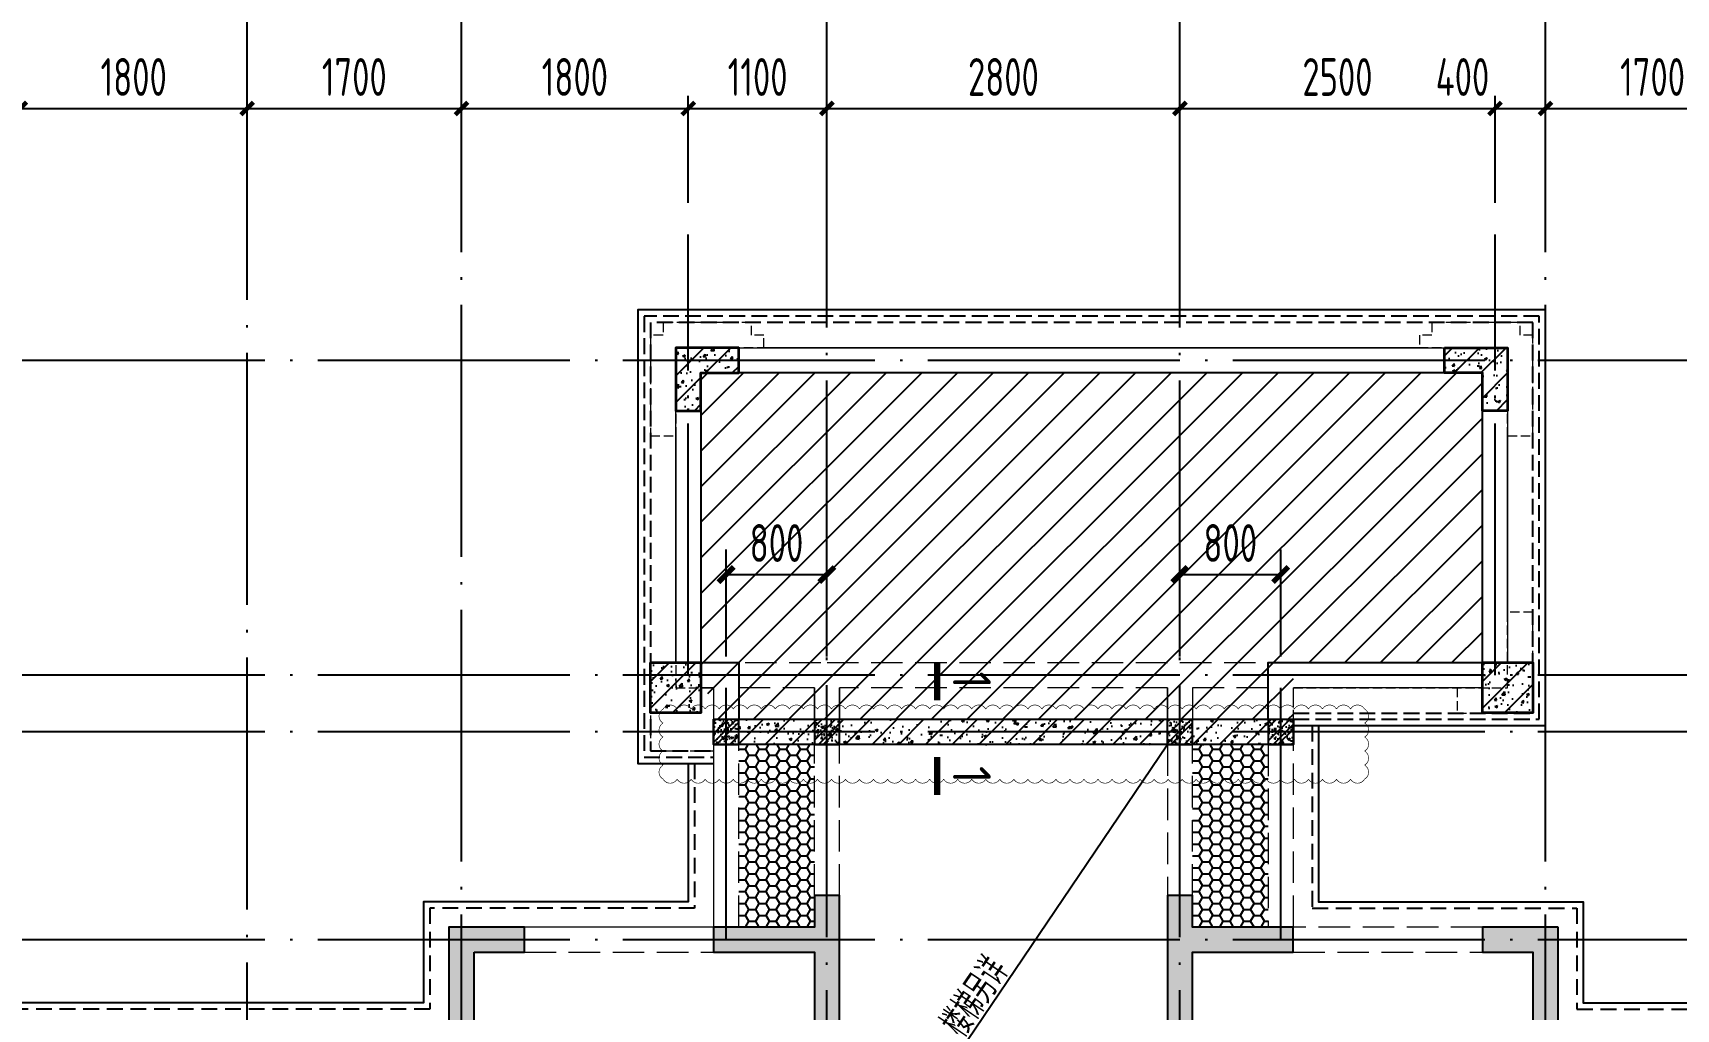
# Model space of a CAD drawing. Extents: x -1712635 to -854203, y -534641 to -21985.
# Drawn here: x -1219069 to -1206032, y -150535 to -142783 of the extents above; entities that cross this region are included whole.
import ezdxf

# ---------------------------------------------------------------- set-up
doc = ezdxf.new("R2010")
doc.units = 0
doc.header["$LTSCALE"] = 1000
for name, pattern in [('__DASH', [0.35, 0.25, -0.1]), ('DASH', [0.35, 0.25, -0.1]), ('DOTE', [2.42, 2, -0.2, 0.02, -0.2]), ('HIDDEN', [0.375, 0.25, -0.125])]:
    doc.linetypes.add(name, pattern=pattern)
doc.layers.get('0').update_dxf_attribs({"linetype": 'CONTINUOUS'})
doc.layers.get('Defpoints').update_dxf_attribs({"linetype": 'CONTINUOUS'})
for name, color, linetype in [('A-AXIS', 1, 'CONTINUOUS'), ('A-DOTE', 10, 'DOTE'), ('HATCH', 8, 'CONTINUOUS'), ('ROOF', 183, 'CONTINUOUS'), ('S-B板填充', 251, 'CONTINUOUS'), ('S-B板配筋号', 7, 'CONTINUOUS'), ('S-B表格', 2, 'CONTINUOUS'), ('S-L主梁线', 4, 'DASH'), ('S-Q墙填充', 252, 'CONTINUOUS'), ('S-Q墙实线', 6, 'CONTINUOUS'), ('S-Q墙标注', 3, 'CONTINUOUS'), ('S-Y一般标注', 3, 'CONTINUOUS'), ('S-Z柱填充', 252, 'CONTINUOUS'), ('S-Z柱实线', 6, 'CONTINUOUS'), ('S-构造柱', 212, 'CONTINUOUS'), ('THICK', 6, 'CONTINUOUS'), ('看线', 251, 'CONTINUOUS')]:
    doc.layers.add(name, color=color, linetype=linetype)
doc.layers.add('审图修改', color=2, linetype='CONTINUOUS', plot=False)
doc.layers.add('配箍校核', color=34, linetype='CONTINUOUS', plot=False)
doc.layers.add('平面-看线', color=45, linetype='CONTINUOUS', lineweight=15)
doc.styles.add('TSSD_DIMENSION', font='Tssdeng.shx', dxfattribs={"width": 0.7, "bigfont": 'tssdchn.shx'})
doc.styles.add('TSSD_Label', font='Tssdeng.shx', dxfattribs={"width": 0.7, "bigfont": 'hztxt.shx'})
doc.styles.add('TSSD_REIN', font='tssdeng.shx', dxfattribs={"width": 0.7, "height": 300, "bigfont": 'tssdchn.shx'})
doc.styles.add('结构文字', font='zstxt.shx', dxfattribs={"width": 0.7, "bigfont": 'zshz.shx'})
doc.dimstyles.new('STRUCK', dxfattribs={"dimtxt": 400, "dimasz": 121, "dimexe": 200, "dimexo": 150, "dimgap": 115, "dimtad": 1, "dimdec": 0, "dimdsep": 46, "dimtxsty": '结构文字', "dimblk": 'ARCHTICK', "dimcen": 400, "dimclrd": 3, "dimclre": 3, "dimclrt": 7, "dimadec": 0, "dimazin": 0, "dimtfac": 1, "dimtdec": 0, "dimtix": 1, "dimtmove": 2, "dimatfit": 3, "dimldrblk": '_DIMX', "dimfxl": 0, "dimtolj": 1, "dimtzin": 0, "dimarcsym": 0})
doc.dimstyles.new('TSSD_100_100', dxfattribs={"dimtxt": 300, "dimasz": 100, "dimexe": 100, "dimexo": 250, "dimgap": 100, "dimtad": 1, "dimdec": 0, "dimzin": 0, "dimdsep": 46, "dimtxsty": 'TSSD_DIMENSION', "dimblk": 'ARCHTICK', "dimcen": 0, "dimdle": 100, "dimclrt": 7, "dimadec": 0, "dimazin": 0, "dimtfac": 1, "dimtdec": 0, "dimtix": 1, "dimtmove": 2, "dimatfit": 3, "dimldrblk": 'ARCHTICK', "dimfxl": 0, "dimtolj": 1, "dimtzin": 0, "dimarcsym": 0})
pattern_1 = [(50, (46738.58, -83346.06), (215.17805, -18.82564), [22.5, -247.5]), (355, (46738.58, -83346.06), (-41.6254, 225.65764), [18, -198]), (100.4514, (46756.5, -83347.63), (173.55281, 206.83186), [19.12206, -210.34263]), (46.1842, (46738.58, -83286.06), (320.1723, -49.6557), [33.75, -371.25]), (96.6356, (46765.26, -83290.2), (280.3988, 292.23536), [28.6831, -315.5139]), (351.1842, (46738.58, -83286.06), (280.3986, 292.2356), [27, -297]), (21, (46768.58, -83301.06), (179.07212, -120.78567), [22.5, -247.5]), (326, (46768.58, -83301.06), (72.9946, 217.545), [18, -198]), (71.4514, (46783.5, -83311.13), (252.0668, 96.75915), [19.12206, -210.34263]), (37.5, (46738.58, -83346.06), (3.647957, 99.868156), [0, -195.6, 0, -201, 0, -198.75]), (7.5, (46738.58, -83346.06), (78.92086, 118.323514), [0, -114.6, 0, -191.1, 0, -75.75]), (327.5, (46671.68, -83346.06), (160.14673, -6.76646), [0, -75, 0, -234, 0, -310.5]), (317.5, (46641.68, -83346.06), (174.95585, 30.0315), [0, -97.5, 0, -155.4, 0, -220.5]), (45, (46738.58, -83346.06), (-106.06602, 106.06602), [])]

# ---------------------------------------------------------------- blocks, each defined once
blk = doc.blocks.new('_ArchTick')
at = {"color": 0, "const_width": 0.35}
blk.add_lwpolyline([(-0.5, -0.5), (0.5, 0.5)], dxfattribs=at)
blk = doc.blocks.new('*D55')
at = {"layer": 'Defpoints', "color": 0}
for p in [(34300, 22100), (31400, 21100), (34300, 21100)]:
    blk.add_point(p, dxfattribs=at)
at = {"layer": 'S-Y一般标注', "color": 0, "lineweight": -2}
for p, q in [((31400, 21350), (31400, 22200)), ((34300, 21350), (34300, 22200)), ((31300, 22100), (34400, 22100))]:
    blk.add_line(p, q, dxfattribs=at)
at = {"layer": 'S-Y一般标注', "color": 0, "lineweight": -2, "xscale": 100, "yscale": 100, "zscale": 100, "rotation": 180}
blk.add_blockref('_ArchTick', (31400, 22100), dxfattribs=at)
at = {"layer": 'S-Y一般标注', "color": 0, "lineweight": -2, "xscale": 100, "yscale": 100, "zscale": 100}
blk.add_blockref('_ArchTick', (34300, 22100), dxfattribs=at)
at = {"layer": 'S-Y一般标注', "color": 7, "insert": (32850, 22350), "char_height": 300, "attachment_point": 5, "style": 'TSSD_DIMENSION'}
blk.add_mtext('\\A1;2900', dxfattribs=at)
blk = doc.blocks.new('*D56')
at = {"layer": 'Defpoints', "color": 0}
for p in [(36100, 22100), (34300, 21100), (36100, 21100)]:
    blk.add_point(p, dxfattribs=at)
at = {"layer": 'S-Y一般标注', "color": 0, "lineweight": -2}
for p, q in [((34300, 21350), (34300, 22200)), ((36100, 21350), (36100, 22200)), ((34200, 22100), (36200, 22100))]:
    blk.add_line(p, q, dxfattribs=at)
at = {"layer": 'S-Y一般标注', "color": 0, "lineweight": -2, "xscale": 100, "yscale": 100, "zscale": 100, "rotation": 180}
blk.add_blockref('_ArchTick', (34300, 22100), dxfattribs=at)
at = {"layer": 'S-Y一般标注', "color": 0, "lineweight": -2, "xscale": 100, "yscale": 100, "zscale": 100}
blk.add_blockref('_ArchTick', (36100, 22100), dxfattribs=at)
at = {"layer": 'S-Y一般标注', "color": 7, "insert": (35200, 22350), "char_height": 300, "attachment_point": 5, "style": 'TSSD_DIMENSION'}
blk.add_mtext('\\A1;1800', dxfattribs=at)
blk = doc.blocks.new('*D57')
at = {"layer": 'Defpoints', "color": 0}
for p in [(37800, 22100), (36100, 21100), (37800, 21100)]:
    blk.add_point(p, dxfattribs=at)
at = {"layer": 'S-Y一般标注', "color": 0, "lineweight": -2}
for p, q in [((36100, 21350), (36100, 22200)), ((37800, 21350), (37800, 22200)), ((36000, 22100), (37900, 22100))]:
    blk.add_line(p, q, dxfattribs=at)
at = {"layer": 'S-Y一般标注', "color": 0, "lineweight": -2, "xscale": 100, "yscale": 100, "zscale": 100, "rotation": 180}
blk.add_blockref('_ArchTick', (36100, 22100), dxfattribs=at)
at = {"layer": 'S-Y一般标注', "color": 0, "lineweight": -2, "xscale": 100, "yscale": 100, "zscale": 100}
blk.add_blockref('_ArchTick', (37800, 22100), dxfattribs=at)
at = {"layer": 'S-Y一般标注', "color": 7, "insert": (36950, 22350), "char_height": 300, "attachment_point": 5, "style": 'TSSD_DIMENSION'}
blk.add_mtext('\\A1;1700', dxfattribs=at)
blk = doc.blocks.new('*D58')
at = {"layer": 'Defpoints', "color": 0}
for p in [(40700, 22100), (39600, 21100), (40700, 21100)]:
    blk.add_point(p, dxfattribs=at)
at = {"layer": 'S-Y一般标注', "color": 0, "lineweight": -2}
for p, q in [((39600, 21350), (39600, 22200)), ((40700, 21350), (40700, 22200)), ((39500, 22100), (40800, 22100))]:
    blk.add_line(p, q, dxfattribs=at)
at = {"layer": 'S-Y一般标注', "color": 0, "lineweight": -2, "xscale": 100, "yscale": 100, "zscale": 100, "rotation": 180}
blk.add_blockref('_ArchTick', (39600, 22100), dxfattribs=at)
at = {"layer": 'S-Y一般标注', "color": 0, "lineweight": -2, "xscale": 100, "yscale": 100, "zscale": 100}
blk.add_blockref('_ArchTick', (40700, 22100), dxfattribs=at)
at = {"layer": 'S-Y一般标注', "color": 7, "insert": (40150, 22350), "char_height": 300, "attachment_point": 5, "style": 'TSSD_DIMENSION'}
blk.add_mtext('\\A1;1100', dxfattribs=at)
blk = doc.blocks.new('*D59')
at = {"layer": 'Defpoints', "color": 0}
for p in [(43500, 22100), (40700, 21100), (43500, 21100)]:
    blk.add_point(p, dxfattribs=at)
at = {"layer": 'S-Y一般标注', "color": 0, "lineweight": -2}
for p, q in [((40700, 21350), (40700, 22200)), ((43500, 21350), (43500, 22200)), ((40600, 22100), (43600, 22100))]:
    blk.add_line(p, q, dxfattribs=at)
at = {"layer": 'S-Y一般标注', "color": 0, "lineweight": -2, "xscale": 100, "yscale": 100, "zscale": 100, "rotation": 180}
blk.add_blockref('_ArchTick', (40700, 22100), dxfattribs=at)
at = {"layer": 'S-Y一般标注', "color": 0, "lineweight": -2, "xscale": 100, "yscale": 100, "zscale": 100}
blk.add_blockref('_ArchTick', (43500, 22100), dxfattribs=at)
at = {"layer": 'S-Y一般标注', "color": 7, "insert": (42100, 22350), "char_height": 300, "attachment_point": 5, "style": 'TSSD_DIMENSION'}
blk.add_mtext('\\A1;2800', dxfattribs=at)
blk = doc.blocks.new('*D60')
at = {"layer": 'Defpoints', "color": 0}
for p in [(46400, 22100), (46000, 21100), (46400, 21100)]:
    blk.add_point(p, dxfattribs=at)
at = {"layer": 'S-Y一般标注', "color": 0, "lineweight": -2}
for p, q in [((46000, 21350), (46000, 22200)), ((46400, 21350), (46400, 22200)), ((45900, 22100), (46500, 22100))]:
    blk.add_line(p, q, dxfattribs=at)
at = {"layer": 'S-Y一般标注', "color": 0, "lineweight": -2, "xscale": 100, "yscale": 100, "zscale": 100, "rotation": 180}
blk.add_blockref('_ArchTick', (46000, 22100), dxfattribs=at)
at = {"layer": 'S-Y一般标注', "color": 0, "lineweight": -2, "xscale": 100, "yscale": 100, "zscale": 100}
blk.add_blockref('_ArchTick', (46400, 22100), dxfattribs=at)
at = {"layer": 'S-Y一般标注', "color": 7, "insert": (45742, 22350), "char_height": 300, "attachment_point": 5, "style": 'TSSD_DIMENSION'}
blk.add_mtext('\\A1;400', dxfattribs=at)
blk = doc.blocks.new('*D61')
at = {"layer": 'Defpoints', "color": 0}
for p in [(48100, 22100), (46400, 21100), (48100, 21100)]:
    blk.add_point(p, dxfattribs=at)
at = {"layer": 'S-Y一般标注', "color": 0, "lineweight": -2}
for p, q in [((46400, 21350), (46400, 22200)), ((48100, 21350), (48100, 22200)), ((46300, 22100), (48200, 22100))]:
    blk.add_line(p, q, dxfattribs=at)
at = {"layer": 'S-Y一般标注', "color": 0, "lineweight": -2, "xscale": 100, "yscale": 100, "zscale": 100, "rotation": 180}
blk.add_blockref('_ArchTick', (46400, 22100), dxfattribs=at)
at = {"layer": 'S-Y一般标注', "color": 0, "lineweight": -2, "xscale": 100, "yscale": 100, "zscale": 100}
blk.add_blockref('_ArchTick', (48100, 22100), dxfattribs=at)
at = {"layer": 'S-Y一般标注', "color": 7, "insert": (47250, 22350), "char_height": 300, "attachment_point": 5, "style": 'TSSD_DIMENSION'}
blk.add_mtext('\\A1;1700', dxfattribs=at)
blk = doc.blocks.new('*D80')
at = {"layer": 'Defpoints', "color": 0}
for p in [(39600, 22100), (37800, 21100), (39600, 21100)]:
    blk.add_point(p, dxfattribs=at)
at = {"layer": 'S-Y一般标注', "color": 0, "lineweight": -2}
for p, q in [((37800, 21350), (37800, 22200)), ((39600, 21350), (39600, 22200)), ((37700, 22100), (39700, 22100))]:
    blk.add_line(p, q, dxfattribs=at)
at = {"layer": 'S-Y一般标注', "color": 0, "lineweight": -2, "xscale": 100, "yscale": 100, "zscale": 100, "rotation": 180}
blk.add_blockref('_ArchTick', (37800, 22100), dxfattribs=at)
at = {"layer": 'S-Y一般标注', "color": 0, "lineweight": -2, "xscale": 100, "yscale": 100, "zscale": 100}
blk.add_blockref('_ArchTick', (39600, 22100), dxfattribs=at)
at = {"layer": 'S-Y一般标注', "color": 7, "insert": (38700, 22350), "char_height": 300, "attachment_point": 5, "style": 'TSSD_DIMENSION'}
blk.add_mtext('\\A1;1800', dxfattribs=at)
blk = doc.blocks.new('*D81')
at = {"layer": 'Defpoints', "color": 0}
for p in [(46000, 22100), (43500, 21100), (46000, 21100)]:
    blk.add_point(p, dxfattribs=at)
at = {"layer": 'S-Y一般标注', "color": 0, "lineweight": -2}
for p, q in [((43500, 21350), (43500, 22200)), ((46000, 21350), (46000, 22200)), ((43400, 22100), (46100, 22100))]:
    blk.add_line(p, q, dxfattribs=at)
at = {"layer": 'S-Y一般标注', "color": 0, "lineweight": -2, "xscale": 100, "yscale": 100, "zscale": 100, "rotation": 180}
blk.add_blockref('_ArchTick', (43500, 22100), dxfattribs=at)
at = {"layer": 'S-Y一般标注', "color": 0, "lineweight": -2, "xscale": 100, "yscale": 100, "zscale": 100}
blk.add_blockref('_ArchTick', (46000, 22100), dxfattribs=at)
at = {"layer": 'S-Y一般标注', "color": 7, "insert": (44750, 22350), "char_height": 300, "attachment_point": 5, "style": 'TSSD_DIMENSION'}
blk.add_mtext('\\A1;2500', dxfattribs=at)
blk = doc.blocks.new('20210729.03492876')
at = {"layer": 'ROOF', "ltscale": 0.8}
for points in [[(40100, 13200), (42100, 13200), (42100, 16500), (34900, 16500), (34900, 12900), (35500, 12900)], [(39900, 13250), (39900, 13700), (41600, 13700), (41600, 16000), (35400, 16000), (35400, 13700), (35700, 13700), (35700, 13250)]]:
    blk.add_lwpolyline(points, dxfattribs=at)
at = {"layer": 'ROOF', "linetype": '__DASH', "ltscale": 0.5}
for points in [[(40100, 13250), (42050, 13250), (42050, 16450), (34950, 16450), (34950, 12950), (35500, 12950)], [(40100, 13300), (42000, 13300), (42000, 16400), (35000, 16400), (35000, 13000), (35500, 13000)]]:
    blk.add_lwpolyline(points, dxfattribs=at)
at = {"layer": '平面-看线', "linetype": 'DASH', "ltscale": 0.3}
for points in [[(40100, 13250), (40100, 13500), (41400, 13500), (41400, 13300), (42000, 13300), (42000, 14100), (41800, 14100), (41800, 15500), (42000, 15500), (42000, 16300), (41900, 16300), (41900, 16400), (41610, 16400), (41610, 16400), (41490, 16400), (41490, 16400), (41200, 16400), (41200, 16300), (41100, 16300), (41100, 16200), (35900, 16200), (35900, 16300), (35800, 16300), (35800, 16400), (35510, 16400), (35510, 16400), (35390, 16400), (35390, 16400), (35100, 16400), (35100, 16300), (35000, 16300), (35000, 15500), (35200, 15500), (35200, 13700), (35000, 13700), (35000, 13000), (35500, 13000)], [(40100, 13250), (40100, 13500), (41800, 13500), (41800, 16200), (35200, 16200), (35200, 13500), (35500, 13500), (35500, 13250)]]:
    blk.add_lwpolyline(points, dxfattribs=at)
at = {"layer": '看线', "color": 201, "linetype": 'HIDDEN', "ltscale": 0.5}
for points in [[(40250, 13200), (40250, 11750), (42350, 11750), (42350, 10950), (48750, 10950), (48750, 9950), (50550, 9950), (50550, 1550), (47600, 1550)], [(35350, 12900), (35350, 11750), (33250, 11750), (33250, 10950), (26850, 10950), (26850, 10950), (25300, 10950)]]:
    blk.add_lwpolyline(points, dxfattribs=at)
at = {"layer": '看线', "color": 201}
for points in [[(40300, 13200), (40300, 11800), (42400, 11800), (42400, 11000), (48800, 11000), (48800, 10000), (50600, 10000), (50600, 1500), (47750, 1500)], [(35300, 12900), (35300, 11800), (33200, 11800), (33200, 11000), (26800, 11000), (26800, 11000), (25300, 11000)]]:
    blk.add_lwpolyline(points, dxfattribs=at)
blk = doc.blocks.new('20210807.15313138')
at = {"layer": 'S-Q墙填充'}
h = blk.add_hatch(color=252, dxfattribs=at)
h.dxf.hatch_style = 1
h.paths.add_polyline_path([(97216, 67840), (97216, 68190), (97016, 68190), (97016, 67940), (96216, 67940), (96216, 67740), (97016, 67740), (97016, 66540), (97216, 66540)])
h = blk.add_hatch(color=252, dxfattribs=at)
h.dxf.hatch_style = 1
h.paths.add_polyline_path([(99816, 67840), (99816, 66540), (100016, 66540), (100016, 67740), (100815, 67740), (100815, 67940), (100016, 67940), (100016, 68190), (99816, 68190)])
h = blk.add_hatch(color=252, dxfattribs=at)
h.dxf.hatch_style = 1
h.paths.add_polyline_path([(94316, 67740), (94716, 67740), (94716, 67940), (94116, 67940), (94116, 66940), (94316, 66940)])
h = blk.add_hatch(color=252, dxfattribs=at)
h.dxf.hatch_style = 1
h.paths.add_polyline_path([(102916, 67940), (102316, 67940), (102316, 67740), (102716, 67740), (102716, 66940), (102916, 66940)])
at = {"layer": 'S-Z柱填充'}
h = blk.add_hatch(dxfattribs=at)
h.set_pattern_fill('ARMORED', color=256, scale=30, style=0)
h.set_pattern_definition(pattern_1)
h.paths.add_polyline_path([(96416, 72540), (95916, 72540), (95916, 72040), (96116, 72040), (96116, 72340), (96416, 72340)])
h = blk.add_hatch(dxfattribs=at)
h.set_pattern_fill('ARMORED', color=256, scale=30, style=0)
h.set_pattern_definition(pattern_1)
h.paths.add_polyline_path([(102016, 72540), (102516, 72540), (102516, 72040), (102316, 72040), (102316, 72340), (102016, 72340)])
h = blk.add_hatch(dxfattribs=at)
h.set_pattern_fill('ARMORED', color=256, scale=30, style=0)
h.set_pattern_definition([(50, (-309692.94, 38050.78), (215.178055, -18.82564), [22.5, -247.5]), (355, (-309692.94, 38050.78), (-41.6254, 225.65764), [18, -198]), (100.4514, (-309675.01, 38049.21), (173.55281, 206.83186), [19.12206, -210.34263]), (46.1842, (-309692.94, 38110.78), (320.17231, -49.6557), [33.75, -371.25]), (96.6356, (-309666.26, 38106.64), (280.3988, 292.23536), [28.68309, -315.5139]), (351.1842, (-309692.94, 38110.78), (280.39858, 292.23558), [27, -297]), (21, (-309662.94, 38095.78), (179.072116, -120.78567), [22.5, -247.5]), (326, (-309662.94, 38095.78), (72.9946, 217.54501), [18, -198]), (71.4514, (-309648.02, 38085.71), (252.06679, 96.75915), [19.12206, -210.34263]), (37.5, (-309692.945, 38050.78), (3.647957, 99.868156), [0, -195.6, 0, -201, 0, -198.75]), (7.5, (-309692.94, 38050.78), (78.92086, 118.323514), [0, -114.6, 0, -191.1, 0, -75.75]), (327.5, (-309759.845, 38050.78), (160.146731, -6.766462), [0, -75, 0, -234, 0, -310.5]), (317.5, (-309789.84, 38050.78), (174.95585, 30.031495), [0, -97.5, 0, -155.4, 0, -220.5]), (45, (-309692.94, 38050.78), (-106.066017, 106.066017), [])])
h.paths.add_polyline_path([(95716, 70040), (96116, 70040), (96116, 69640), (95716, 69640)])
h = blk.add_hatch(dxfattribs=at)
h.set_pattern_fill('ARMORED', color=256, scale=30, style=0)
h.set_pattern_definition([(50, (-310092.94, 38050.78), (215.178055, -18.82564), [22.5, -247.5]), (355, (-310092.94, 38050.78), (-41.6254, 225.65764), [18, -198]), (100.4514, (-310075.01, 38049.2), (173.55281, 206.83186), [19.12206, -210.34263]), (46.1842, (-310092.94, 38110.78), (320.17231, -49.6557), [33.75, -371.25]), (96.6356, (-310066.26, 38106.64), (280.3988, 292.23536), [28.68309, -315.5139]), (351.1842, (-310092.94, 38110.78), (280.39858, 292.23558), [27, -297]), (21, (-310062.94, 38095.78), (179.072116, -120.78567), [22.5, -247.5]), (326, (-310062.94, 38095.78), (72.9946, 217.54501), [18, -198]), (71.4514, (-310048.02, 38085.71), (252.06679, 96.75915), [19.12206, -210.34263]), (37.5, (-310092.945, 38050.78), (3.647957, 99.868156), [0, -195.6, 0, -201, 0, -198.75]), (7.5, (-310092.94, 38050.78), (78.92086, 118.323514), [0, -114.6, 0, -191.1, 0, -75.75]), (327.5, (-310159.845, 38050.78), (160.146731, -6.766462), [0, -75, 0, -234, 0, -310.5]), (317.5, (-310189.84, 38050.78), (174.95585, 30.031495), [0, -97.5, 0, -155.4, 0, -220.5]), (45, (-310092.94, 38050.78), (-106.066017, 106.066017), [])])
h.paths.add_polyline_path([(102316, 70040), (102716, 70040), (102716, 69640), (102316, 69640)])
at = {"layer": 'S-L主梁线', "linetype": 'ByBlock', "lineweight": 18}
for p, q in [((96316, 72540), (102016, 72540)), ((95916, 70040), (95916, 72140)), ((102516, 72040), (102516, 70040)), ((96216, 69840), (96216, 67940)), ((102316, 69840), (100816, 69840)), ((96216, 69590), (96216, 69590)), ((96416, 69590), (97016, 69590)), ((97216, 69590), (99816, 69590)), ((100016, 69590), (100616, 69589)), ((96216, 67940), (94716, 67940))]:
    blk.add_line(p, q, dxfattribs=at)
at = {"layer": 'S-L主梁线', "linetype": 'DASH', "lineweight": 18}
for p, q in [((102016, 72340), (96316, 72340)), ((96116, 72140), (96116, 70040)), ((102316, 70040), (102316, 72040)), ((96116, 70040), (97116, 70040)), ((97116, 70040), (99916, 70040)), ((99916, 70040), (100716, 70040)), ((100716, 70040), (102316, 70040)), ((96216, 69840), (96116, 69840)), ((96416, 69490), (96416, 69840)), ((96416, 69840), (96416, 69590)), ((97016, 69840), (96416, 69840)), ((97016, 69840), (97016, 69590)), ((97016, 69590), (97016, 69840)), ((97216, 69590), (97216, 69840)), ((97216, 69840), (97216, 69590)), ((99816, 69840), (97216, 69840)), ((99816, 69840), (99816, 69590)), ((99816, 69590), (99816, 69840)), ((100016, 69840), (100016, 69590)), ((100016, 69840), (100016, 69590)), ((100616, 69840), (100016, 69840)), ((100616, 69840), (100616, 69589)), ((100616, 69589), (100616, 69840)), ((100816, 67940), (100816, 69840)), ((97016, 69390), (96416, 69390)), ((96416, 67940), (96416, 69390)), ((97016, 68190), (97016, 69390)), ((97216, 68190), (97216, 69390)), ((99816, 69390), (97216, 69390)), ((99816, 69390), (99816, 68190)), ((100616, 69389), (100016, 69390)), ((100016, 68190), (100016, 69390)), ((100616, 69389), (100616, 67940)), ((102316, 67940), (100816, 67940)), ((94716, 67740), (96216, 67740)), ((100815, 67740), (102316, 67740))]:
    blk.add_line(p, q, dxfattribs=at)
at = {"layer": 'S-Q墙实线'}
blk.add_lwpolyline([(97216, 67840), (97216, 68190), (97016, 68190), (97016, 67940), (96216, 67940), (96216, 67740), (97016, 67740), (97016, 66540), (97216, 66540), (97216, 67840)], dxfattribs=at)
for points in [[(99816, 67840), (99816, 66540), (100016, 66540), (100016, 67740), (100815, 67740), (100815, 67940), (100016, 67940), (100016, 68190), (99816, 68190)], [(94316, 67740), (94716, 67740), (94716, 67940), (94116, 67940), (94116, 66940), (94316, 66940)], [(102916, 67940), (102316, 67940), (102316, 67740), (102716, 67740), (102716, 66940), (102916, 66940)]]:
    blk.add_lwpolyline(points, close=True, dxfattribs=at)
at = {"layer": 'S-Z柱实线', "lineweight": 35}
for points in [[(96416, 72540), (95916, 72540), (95916, 72040), (96116, 72040), (96116, 72340), (96416, 72340), (96416, 72540)], [(102016, 72540), (102516, 72540), (102516, 72040), (102316, 72040), (102316, 72340), (102016, 72340), (102016, 72540)]]:
    blk.add_lwpolyline(points, dxfattribs=at)
for points in [[(95716, 70040), (96116, 70040), (96116, 69640), (95716, 69640)], [(102316, 70040), (102716, 70040), (102716, 69640), (102316, 69640)]]:
    blk.add_lwpolyline(points, close=True, dxfattribs=at)
blk = doc.blocks.new('20210730.02141516')
at = {"layer": 'S-构造柱'}
h = blk.add_hatch(dxfattribs=at)
h.set_pattern_fill('ARMORED', color=256, scale=15, angle=-90, style=0)
h.set_pattern_definition([(320, (-154189.41, 3278673.45), (-9.4128202, -107.5890274), [11.25, -123.75]), (265, (-154189.41, 3278673.45), (112.82882, 20.8127), [9, -99]), (10.4514, (-154190.19, 3278664.49), (103.4159313, -86.7764073), [9.5610285, -105.1713168]), (316.1842, (-154159.41, 3278673.45), (-24.827852, -160.0861573), [16.875, -185.625]), (6.6356, (-154161.48, 3278660.11), (146.117681, -140.199406), [14.341543, -157.75695]), (261.1842, (-154159.41, 3278673.45), (146.11779, -140.199292), [13.5, -148.5]), (291, (-154166.91, 3278658.45), (-60.3928336, -89.5360578), [11.25, -123.75]), (236, (-154166.91, 3278658.45), (108.7725068, -36.4972998), [9, -99]), (341.4514, (-154171.94, 3278650.99), (48.3795745, -126.0333943), [9.5610285, -105.1713168]), (307.5, (-154189.41, 3278673.454), (49.93407807, -1.8239783), [0, -97.8, 0, -100.5, 0, -99.375]), (277.5, (-154189.41, 3278673.454), (59.1617568, -39.4604306), [0, -57.3, 0, -95.55, 0, -37.875]), (237.5, (-154189.41, 3278706.904), (-3.38323076, -80.07336543), [0, -37.5, 0, -117, 0, -155.25]), (227.5, (-154189.41, 3278721.904), (15.0157473, -87.4779254), [0, -48.75, 0, -77.7, 0, -110.25]), (315, (-154189.41, 3278673.454), (53.0330086, 53.0330086), [])])
h.paths.add_polyline_path([(200, 200), (200, 0), (0, 0), (0, 200)])
blk.add_lwpolyline([(200, 200), (200, 0), (0, 0), (0, 200)], close=True, dxfattribs=at)
blk = doc.blocks.new('20210809.18285270')
at = {"layer": 'ROOF', "xscale": -1, "rotation": 4.61764226855621e-08}
for p in [(35500, 12550), (36300, 12550), (39100, 12550), (39900, 12550)]:
    blk.add_blockref('20210730.02141516', p, dxfattribs=at)
blk = doc.blocks.new('*D1443')
at = {"layer": 'Defpoints', "color": 0}
for p in [(-1212769, -147084), (-1213569, -147884), (-1212769, -147884)]:
    blk.add_point(p, dxfattribs=at)
at = {"layer": 'S-Q墙标注', "color": 3, "lineweight": -2}
for p, q in [((-1213569, -147734), (-1213569, -146884)), ((-1212769, -147734), (-1212769, -146884)), ((-1213569, -147084), (-1212769, -147084))]:
    blk.add_line(p, q, dxfattribs=at)
at = {"layer": 'S-Q墙标注', "color": 3, "lineweight": -2, "xscale": 121, "yscale": 121, "zscale": 121, "rotation": 180}
blk.add_blockref('_ArchTick', (-1213569, -147084), dxfattribs=at)
at = {"layer": 'S-Q墙标注', "color": 3, "lineweight": -2, "xscale": 121, "yscale": 121, "zscale": 121}
blk.add_blockref('_ArchTick', (-1212769, -147084), dxfattribs=at)
at = {"layer": 'S-Q墙标注', "color": 7, "insert": (-1213169, -146834), "char_height": 300, "attachment_point": 5, "style": 'TSSD_REIN'}
blk.add_mtext('\\A1;800', dxfattribs=at)
blk = doc.blocks.new('_DIMX')
blk.add_line((-150, 0), (150, 0))
at = {"const_width": 50}
blk.add_lwpolyline([(-70, -70), (70, 70)], dxfattribs=at)
blk = doc.blocks.new('*D1444')
at = {"layer": 'Defpoints', "color": 0}
for p in [(-1209169, -147084), (-1209969, -147884), (-1209169, -147884)]:
    blk.add_point(p, dxfattribs=at)
at = {"layer": 'S-Q墙标注', "color": 3, "lineweight": -2}
for p, q in [((-1209969, -147734), (-1209969, -146884)), ((-1209169, -147734), (-1209169, -146884)), ((-1209969, -147084), (-1209169, -147084))]:
    blk.add_line(p, q, dxfattribs=at)
at = {"layer": 'S-Q墙标注', "color": 3, "lineweight": -2, "xscale": 121, "yscale": 121, "zscale": 121, "rotation": 180}
blk.add_blockref('_ArchTick', (-1209969, -147084), dxfattribs=at)
at = {"layer": 'S-Q墙标注', "color": 3, "lineweight": -2, "xscale": 121, "yscale": 121, "zscale": 121}
blk.add_blockref('_ArchTick', (-1209169, -147084), dxfattribs=at)
at = {"layer": 'S-Q墙标注', "color": 7, "insert": (-1209569, -146834), "char_height": 300, "attachment_point": 5, "style": 'TSSD_REIN'}
blk.add_mtext('\\A1;800', dxfattribs=at)
blk = doc.blocks.new('20210726.16350016')
at = {"layer": 'A-AXIS'}
for p, q in [((36100, 21100), (36100, 23900)), ((37800, 21100), (37800, 23900)), ((40700, 21100), (40700, 23900)), ((43500, 21100), (43500, 23900)), ((46400, 21100), (46400, 23900))]:
    blk.add_line(p, q, dxfattribs=at)
at = {"layer": 'A-DOTE'}
for p, q in [((36100, 10900), (36100, 21100)), ((37800, 13700), (37800, 21100)), ((39600, 17600), (39600, 21100)), ((40700, 13100.3), (40700, 21100)), ((43500, 13100.3), (43500, 21100)), ((46000, 17600), (46000, 21100)), ((46400, 13700), (46400, 21100)), ((55600, 20100), (3600, 20100)), ((55600, 17600), (3600, 17600)), ((39900, 15500), (39900, 17600)), ((44300, 15500), (44300, 17600)), ((55600, 17150), (3600, 17150)), ((55600, 15500), (3600, 15500))]:
    blk.add_line(p, q, dxfattribs=at)
at = {"layer": 'S-Y一般标注'}
for base, p1, p2, picture, middle in [((34300, 22100), (31400, 21100), (34300, 21100), '*D55', (32850, 22350)), ((36100, 22100), (34300, 21100), (36100, 21100), '*D56', (35200, 22350)), ((37800, 22100), (36100, 21100), (37800, 21100), '*D57', (36950, 22350)), ((39600, 22100), (37800, 21100), (39600, 21100), '*D80', (38700, 22350)), ((40700, 22100), (39600, 21100), (40700, 21100), '*D58', (40150, 22350)), ((43500, 22100), (40700, 21100), (43500, 21100), '*D59', (42100, 22350)), ((46000, 22100), (43500, 21100), (46000, 21100), '*D81', (44750, 22350)), ((48100, 22100), (46400, 21100), (48100, 21100), '*D61', (47250, 22350))]:
    dim = blk.add_linear_dim(base=base, p1=p1, p2=p2, dimstyle='TSSD_100_100', dxfattribs=at)
    dim.commit()
    dim.dimension.update_dxf_attribs({"geometry": picture, "text_midpoint": middle})
dim = blk.add_linear_dim(base=(46400, 22100), p1=(46000, 21100), p2=(46400, 21100), dimstyle='TSSD_100_100', dxfattribs=at)
dim.commit()
dim.dimension.update_dxf_attribs({"geometry": '*D60', "text_midpoint": (45741.9, 22350), "dimtype": 128})

msp = doc.modelspace()

# ---------------------------------------------------------------- hatches: boundary and pattern name
at = {"layer": 'HATCH'}
h = msp.add_hatch(dxfattribs=at)
h.set_pattern_fill('ARMORED', color=252, scale=30, style=0)
h.set_pattern_definition([(50, (-1085907.08, -434314.25), (215.17805, -18.82564), [22.5, -247.5]), (355, (-1085907.08, -434314.25), (-41.6254, 225.65764), [18, -198]), (100.4514, (-1085889.15, -434315.82), (173.55281, 206.83186), [19.12206, -210.34263]), (46.1842, (-1085907.08, -434254.25), (320.17231, -49.6557), [33.75, -371.25]), (96.6356, (-1085880.4, -434258.4), (280.3988, 292.23536), [28.6831, -315.5139]), (351.1842, (-1085907.08, -434254.25), (280.3986, 292.23558), [27, -297]), (21, (-1085877.08, -434269.25), (179.07212, -120.78567), [22.5, -247.5]), (326, (-1085877.08, -434269.25), (72.9946, 217.54501), [18, -198]), (71.4514, (-1085862.16, -434279.32), (252.06679, 96.75915), [19.12206, -210.34263]), (37.5, (-1085907.08, -434314.25), (3.647957, 99.868156), [0, -195.6, 0, -201, 0, -198.75]), (7.5, (-1085907.08, -434314.25), (78.92086, 118.323514), [0, -114.6, 0, -191.1, 0, -75.75]), (327.5, (-1085973.98, -434314.25), (160.14673, -6.766462), [0, -75, 0, -234, 0, -310.5]), (317.5, (-1086003.98, -434314.25), (174.95585, 30.031495), [0, -97.5, 0, -155.4, 0, -220.5]), (45, (-1085907.08, -434314.25), (-106.06602, 106.06602), [])])
h.paths.add_polyline_path([(-1213668.38, -148233.74), (-1209068.2, -148233.73), (-1209068.2, -148433.63), (-1213668.38, -148433.65)])
at = {"layer": 'S-B板填充'}
h = msp.add_hatch(dxfattribs=at)
h.set_pattern_fill('METAL', color=256, scale=50, style=0)
h.set_pattern_definition([(45, (-1151134.67, -300127.51), (-141.42136, 141.42136), [])])
edge = h.paths.add_edge_path()
edge.add_line((-1209068.61, -148233.71), (-1213668.4, -148233.64))
edge.add_line((-1213668.4, -148233.64), (-1213768.61, -147783.65))
edge.add_line((-1213768.61, -147783.65), (-1213768.61, -147783.65))
edge.add_line((-1213768.61, -147783.65), (-1213768.6, -145483.65))
edge.add_line((-1213768.6, -145483.65), (-1207568.62, -145483.65))
edge.add_line((-1207568.62, -145483.65), (-1207568.61, -147783.65))
edge.add_line((-1207568.61, -147783.65), (-1209068.63, -147783.62))
edge.add_line((-1209068.63, -147783.62), (-1209068.61, -148233.65))
at = {"layer": 'S-B板填充', "linetype": 'ByBlock'}
h = msp.add_hatch(dxfattribs=at)
h.set_pattern_fill('HONEY', color=252, scale=17.142857, style=0)
h.set_pattern_definition([(0, (-1157789.33, -332019.91), (81.642857, 47.136514), [54.42857, -108.857143]), (120, (-1157789.33, -332019.91), (-81.642847, 47.136531), [54.42857, -108.857143]), (60, (-1157789.33, -332019.91), (1e-05, 94.273045), [-108.857143, 54.42857])])
h.paths.add_polyline_path([(-1213468.09, -149883.51), (-1212867.95, -149883.51), (-1212868.1, -148433.54), (-1213468.09, -148433.54)])
h = msp.add_hatch(dxfattribs=at)
h.set_pattern_fill('HONEY', color=252, scale=17.142857, style=0)
h.set_pattern_definition([(0, (-1154189.52, -332019.777), (81.642857, 47.136514), [54.42857, -108.857143]), (120, (-1154189.52, -332019.777), (-81.642847, 47.136531), [54.42857, -108.857143]), (60, (-1154189.52, -332019.777), (1e-05, 94.273045), [-108.857143, 54.42857])])
h.paths.add_polyline_path([(-1209868.28, -149883.37), (-1209268.14, -149883.37), (-1209268.16, -148433.63), (-1209868.34, -148433.55)])

# ---------------------------------------------------------------- linework, layer by layer
at = {"layer": 'S-B板配筋号', "color": 1}
msp.add_lwpolyline([(-1212668.17, -152285.13), (-1210068.66, -148435.4)], dxfattribs=at)
at = {"layer": 'S-B表格'}
msp.add_lwpolyline([(-1213668.38, -148233.74), (-1209068.2, -148233.73), (-1209068.2, -148433.63), (-1213668.38, -148433.65)], close=True, dxfattribs=at)
at = {"layer": 'THICK', "const_width": 50}
for points in [[(-1211894, -148082.88), (-1211894, -147782.88)], [(-1211894, -148533.49), (-1211894, -148833.49)]]:
    msp.add_lwpolyline(points, dxfattribs=at)
at = {"layer": '审图修改', "const_width": 5}
msp.add_lwpolyline([(-1214068.58, -148152.17, -0.57735027), (-1213957.27, -148152.17, -0.57735027), (-1213845.97, -148152.17, -0.57735027), (-1213734.67, -148152.17, -0.57735027), (-1213623.37, -148152.17, -0.57735027), (-1213512.07, -148152.17, -0.57735027), (-1213400.77, -148152.17, -0.57735027), (-1213289.47, -148152.17, -0.57735027), (-1213178.17, -148152.17, -0.57735027), (-1213066.87, -148152.17, -0.57735027), (-1212955.57, -148152.17, -0.57735027), (-1212844.27, -148152.17, -0.57735027), (-1212732.97, -148152.17, -0.57735027), (-1212621.66, -148152.17, -0.57735027), (-1212510.36, -148152.17, -0.57735027), (-1212399.06, -148152.17, -0.57735027), (-1212287.76, -148152.17, -0.57735027), (-1212176.46, -148152.17, -0.57735027), (-1212065.16, -148152.17, -0.57735027), (-1211953.86, -148152.17, -0.57735027), (-1211842.56, -148152.17, -0.57735027), (-1211731.26, -148152.17, -0.57735027), (-1211619.96, -148152.17, -0.57735027), (-1211508.66, -148152.17, -0.57735027), (-1211397.36, -148152.17, -0.57735027), (-1211286.06, -148152.17, -0.57735027), (-1211174.75, -148152.17, -0.57735027), (-1211063.45, -148152.17, -0.57735027), (-1210952.15, -148152.17, -0.57735027), (-1210840.85, -148152.17, -0.57735027), (-1210729.55, -148152.17, -0.57735027), (-1210618.25, -148152.17, -0.57735027), (-1210506.95, -148152.17, -0.57735027), (-1210395.65, -148152.17, -0.57735027), (-1210284.35, -148152.17, -0.57735027), (-1210173.05, -148152.17, -0.57735027), (-1210061.75, -148152.17, -0.57735027), (-1209950.45, -148152.17, -0.57735027), (-1209839.14, -148152.17, -0.57735027), (-1209727.84, -148152.17, -0.57735027), (-1209616.54, -148152.17, -0.57735027), (-1209505.24, -148152.17, -0.57735027), (-1209393.94, -148152.17, -0.57735027), (-1209282.64, -148152.17, -0.57735027), (-1209171.34, -148152.17, -0.57735027), (-1209060.04, -148152.17, -0.57735027), (-1208948.74, -148152.17, -0.57735027), (-1208837.44, -148152.17, -0.57735027), (-1208726.14, -148152.17, -0.57735027), (-1208614.84, -148152.17, -0.57735027), (-1208503.54, -148152.17, -0.57735027), (-1208503.54, -148263.47, -0.57735027), (-1208503.54, -148374.77, -0.57735027), (-1208503.54, -148486.08, -0.57735027), (-1208503.54, -148597.38, -0.57735027), (-1208503.54, -148708.68, -0.57735027), (-1208614.84, -148708.68, -0.57735027), (-1208726.14, -148708.68, -0.57735027), (-1208837.44, -148708.68, -0.57735027), (-1208948.74, -148708.68, -0.57735027), (-1209060.04, -148708.68, -0.57735027), (-1209171.34, -148708.68, -0.57735027), (-1209282.64, -148708.68, -0.57735027), (-1209393.94, -148708.68, -0.57735027), (-1209505.24, -148708.68, -0.57735027), (-1209616.54, -148708.68, -0.57735027), (-1209727.84, -148708.68, -0.57735027), (-1209839.14, -148708.68, -0.57735027), (-1209950.45, -148708.68, -0.57735027), (-1210061.75, -148708.68, -0.57735027), (-1210173.05, -148708.68, -0.57735027), (-1210284.35, -148708.68, -0.57735027), (-1210395.65, -148708.68, -0.57735027), (-1210506.95, -148708.68, -0.57735027), (-1210618.25, -148708.68, -0.57735027), (-1210729.55, -148708.68, -0.57735027), (-1210840.85, -148708.68, -0.57735027), (-1210952.15, -148708.68, -0.57735027), (-1211063.45, -148708.68, -0.57735027), (-1211174.75, -148708.68, -0.57735027), (-1211286.06, -148708.68, -0.57735027), (-1211397.36, -148708.68, -0.57735027), (-1211508.66, -148708.68, -0.57735027), (-1211619.96, -148708.68, -0.57735027), (-1211731.26, -148708.68, -0.57735027), (-1211842.56, -148708.68, -0.57735027), (-1211953.86, -148708.68, -0.57735027), (-1212065.16, -148708.68, -0.57735027), (-1212176.46, -148708.68, -0.57735027), (-1212287.76, -148708.68, -0.57735027), (-1212399.06, -148708.68, -0.57735027), (-1212510.36, -148708.68, -0.57735027), (-1212621.66, -148708.68, -0.57735027), (-1212732.97, -148708.68, -0.57735027), (-1212844.27, -148708.68, -0.57735027), (-1212955.57, -148708.68, -0.57735027), (-1213066.87, -148708.68, -0.57735027), (-1213178.17, -148708.68, -0.57735027), (-1213289.47, -148708.68, -0.57735027), (-1213400.77, -148708.68, -0.57735027), (-1213512.07, -148708.68, -0.57735027), (-1213623.37, -148708.68, -0.57735027), (-1213734.67, -148708.68, -0.57735027), (-1213845.97, -148708.68, -0.57735027), (-1213957.27, -148708.68, -0.57735027), (-1214068.58, -148708.68, -0.57735027), (-1214068.58, -148597.38, -0.57735027), (-1214068.58, -148486.08, -0.57735027), (-1214068.58, -148374.77, -0.57735027), (-1214068.58, -148263.47, -0.57735027), (-1214068.58, -148152.17, -0.57735027), (-1214068.58, -148152.17, -0.57735027)], format="xyb", dxfattribs=at)

# ---------------------------------------------------------------- block references
msp.add_blockref('20210729.03492876', (-1249168.61, -161483.64))
at = {"layer": 'A-DOTE'}
msp.add_blockref('20210726.16350016', (-1253468.61, -165483.69), dxfattribs=at)
at = {"layer": 'S-Q墙填充'}
msp.add_blockref('20210807.15313138', (-1309884.25, -217823.19), dxfattribs=at)
at = {"layer": '配箍校核'}
msp.add_blockref('20210809.18285270', (-1248968.63, -160983.81), dxfattribs=at)

# ---------------------------------------------------------------- texts
at = {"layer": 'S-B板配筋号', "color": 1, "style": 'TSSD_REIN', "width": 0.7}
msp.add_text('楼梯另详', height=250, rotation=55.970982, dxfattribs=at).set_placement((-1211678.47, -150779.01))
at = {"layer": 'THICK', "style": 'TSSD_Label'}
for p in [(-1211769, -147852.11), (-1211769, -148602.72)]:
    msp.add_text('1', height=300, rotation=270, dxfattribs=at).set_placement(p)

# ---------------------------------------------------------------- dimensions: what is measured, and where the dimension line sits
at = {"layer": 'S-Q墙标注'}
for base, p1, p2, picture, middle in [((-1212768.61, -147083.64), (-1213568.61, -147883.64), (-1212768.61, -147883.64), '*D1443', (-1213168.61, -146833.64)), ((-1209168.61, -147083.64), (-1209968.61, -147883.64), (-1209168.61, -147883.64), '*D1444', (-1209568.61, -146833.64))]:
    dim = msp.add_linear_dim(base=base, p1=p1, p2=p2, dimstyle='STRUCK', override={"dimtxt": 300, "dimgap": 100, "dimtxsty": 'TSSD_REIN'}, dxfattribs=at)
    dim.commit()
    dim.dimension.update_dxf_attribs({"geometry": picture, "text_midpoint": middle})

doc.saveas('drawing.dxf')
